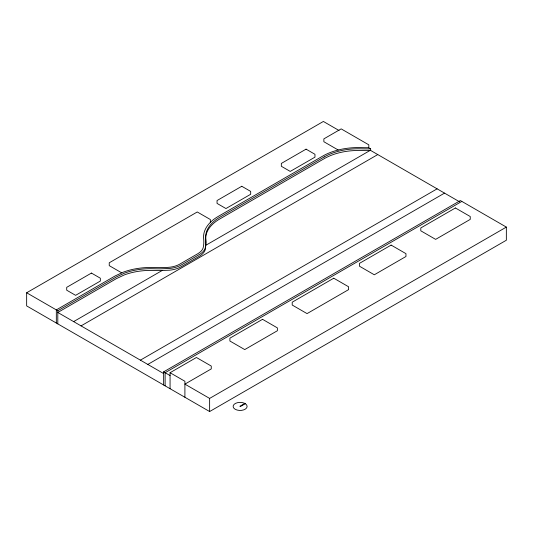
<?xml version="1.0" encoding="UTF-8"?>
<svg xmlns="http://www.w3.org/2000/svg" width="533" height="533" viewBox="0 0 533 533"><rect width="100%" height="100%" fill="white"/><g stroke="black" fill="none" stroke-linecap="round" stroke-linejoin="round"><path stroke-width="0.8" d="M163.638 384.993L163.638 371.854L460.359 200.548L506.35 227.098L506.35 240.23L209.629 411.543L26.65 305.902L26.65 292.77L323.371 121.457L339.041 130.505M26.65 292.77L57.804 310.752L116.487 276.874L124.422 273.169A48.316 27.896 0 0 1 150.079 268.692L153.524 268.739A96.959 55.978 0 0 0 160.719 268.819L169.541 268.479A21.487 12.406 0 0 0 180.834 265.221L199.655 254.354A21.487 12.406 0 0 0 205.298 247.832L205.891 242.742A96.959 55.978 0 0 0 205.745 238.584L205.665 236.599A48.316 27.896 0 0 1 211.681 223.467L213.42 221.788A48.45 27.976 0 0 1 219.843 217.204L324.217 156.942M73.634 321.606L162.132 270.511M205.851 245.267L369.909 150.553L370.642 150.459L459.639 201.84M81.049 325.89L377.77 154.577M140.392 360.148L437.113 188.842M147.814 364.432L444.535 193.119M461.845 201.401L165.123 372.714L165.123 385.845M170.067 388.704L170.067 372.714L196.424 357.496L211.261 366.058L211.261 368.916L184.904 384.133L209.629 398.411L506.35 227.098M244.8 403.428L239.877 406.273L240.37 406.559L245.3 403.714M324.171 156.969L324.197 156.955A48.383 27.936 0 0 1 338.069 151.359L341.193 150.599A48.316 27.896 0 0 1 357.783 148.774L361.227 148.82A96.959 55.978 0 0 0 368.423 148.907L368.863 148.894A7.722 4.457 0 0 0 369.909 148.84L370.642 148.747L370.642 150.459M370.642 148.747L368.39 147.694A95.36 55.059 0 0 1 361.301 147.608A50.422 29.108 0 0 0 340.447 149.467L337.182 150.259A50.422 29.108 0 0 0 322.738 156.082L218.33 216.365A50.422 29.108 0 0 0 211.661 221.128L209.842 222.881A50.422 29.108 0 0 0 203.646 238.631A95.36 55.059 0 0 1 203.726 244.081L203.413 246.806A19.401 11.2 0 0 1 198.129 253.521L179.394 264.341A19.401 11.2 0 0 1 167.762 267.393L163.045 267.573A95.36 55.059 0 0 1 153.597 267.526A50.422 29.108 0 0 0 123.283 272.15L115.035 276.001L56.325 309.9L56.325 323.031M338.208 150.013L323.864 141.731L323.864 138.873L341.173 128.879L368.803 144.829L368.803 147.688M121.651 272.809L109.238 265.641L109.238 262.789L197.263 211.967L210.362 219.523L210.362 222.381M170.067 372.714L184.904 381.275L184.904 397.265M163.638 371.854L170.067 375.565M163.638 373.566L57.804 312.471L116.487 278.586L124.422 274.881A48.316 27.896 0 0 1 150.079 270.404L153.524 270.451A96.959 55.978 0 0 0 160.719 270.537L169.541 270.191A21.487 12.406 0 0 0 180.834 266.933L199.655 256.067A21.487 12.406 0 0 0 205.298 249.551L205.891 244.454A96.959 55.978 0 0 0 205.745 240.303L205.665 238.311A48.316 27.896 0 0 1 211.681 225.179L213.42 223.5A48.45 27.976 0 0 1 219.843 218.916L324.197 158.667A48.383 27.936 0 0 1 338.069 153.071L341.193 152.311A48.316 27.896 0 0 1 357.783 150.486L361.227 150.533A96.959 55.978 0 0 0 368.423 150.619L368.863 150.612A7.722 4.457 0 0 0 369.909 150.553M209.629 398.411L209.629 411.543M57.804 310.752L57.804 323.891M91.436 273.069L66.705 287.34L66.705 290.199L75.606 295.335L100.337 281.064L100.337 278.206L91.436 273.069M241.775 186.27L217.044 200.548L217.044 203.399L225.945 208.543L250.677 194.265L250.677 191.407L241.775 186.27M306.062 149.153L281.337 163.431L281.337 166.283L290.238 171.419L314.963 157.148L314.963 154.29L306.062 149.153M262.542 319.32L229.903 338.162L229.903 341.02L244.74 349.588L277.38 330.74L277.38 327.888L262.542 319.32M333.758 278.206L292.217 302.191L292.217 305.043L307.055 313.611L348.595 289.626L348.595 286.774L333.758 278.206M391.122 245.087L359.475 263.362L359.475 266.214L374.306 274.781L405.959 256.506L405.959 253.655L391.122 245.087M455.415 207.97L420.797 227.957L420.797 230.809L435.634 239.377L470.246 219.389L470.246 216.531L455.415 207.97M245.067 403.561L244.381 403.215A6.996 4.037 0 0 0 233.294 405.54A6.996 4.037 0 0 0 241.636 410.357A6.996 4.037 0 0 0 245.666 403.954L245.067 403.561"/></g></svg>
